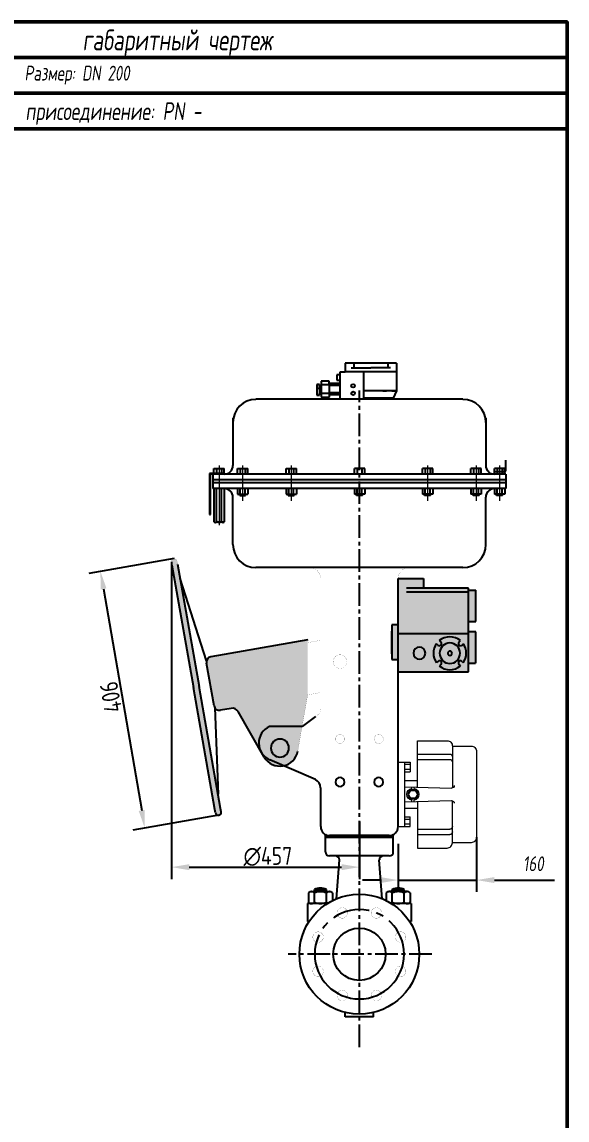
# Model space of a CAD drawing. Header units: millimetres. Extents: x 0 to 185, y 0 to 287.
# Drawn here: x 93.1 to 185, y 102.1 to 287 of the extents above; entities that cross this region are included whole.
import ezdxf
from ezdxf.enums import TextEntityAlignment as Align

# ---------------------------------------------------------------- set-up
doc = ezdxf.new("R2010")
doc.units = ezdxf.units.MM
for name, pattern in [('ACAD_ISO04W100', [30.5, 24, -3, 0.5, -3]), ('CENTER', [50.8, 31.75, -6.35, 6.35, -6.35]), ('CENTER2', [28.575, 19.05, -3.175, 3.175, -3.175])]:
    doc.linetypes.add(name, pattern=pattern)
doc.layers.add('Center', color=5, linetype='CENTER2')
doc.layers.add('РАЗМЕРЫ', color=7, linetype='Continuous')
doc.layers.add('LAYER2', color=250, linetype='ACAD_ISO04W100', lineweight=15)
doc.styles.add('ADRF1', font='romans.shx', dxfattribs={"width": 0.7, "oblique": 8})
doc.styles.add('GOST 2.304', font='CS_Gost2304.shx')
doc.dimstyles.new('GOSTT', dxfattribs={"dimtxt": 3, "dimasz": 3, "dimexe": 2, "dimexo": 0, "dimgap": 1.5, "dimtad": 1, "dimtxsty": 'ADRF1', "dimcen": 0, "dimclrd": 256, "dimclre": 256, "dimclrt": 256, "dimaunit": 1, "dimazin": 2, "dimtfac": 1, "dimtmove": 0, "dimatfit": 0, "dimldrblk": 'DOTSMALL', "dimfxl": 1, "dimtvp": 1.75, "dimtolj": 1, "dimlwd": 25, "dimlwe": 25, "dimarcsym": 0})

# ---------------------------------------------------------------- blocks, each defined once
blk = doc.blocks.new('Рамка')
at = {"lineweight": 50}
for p, q in [((0, 281), (185, 281)), ((0, 281), (185, 281)), ((0, 281), (185, 281)), ((0, 281), (185, 281)), ((0, 281), (185, 281)), ((0, 281), (185, 281)), ((0, 275), (185, 275)), ((0, 275), (185, 275)), ((0, 275), (185, 275)), ((0, 275), (185, 275)), ((0, 275), (185, 275)), ((0, 275), (185, 275)), ((0, 269), (185, 269)), ((0, 269), (185, 269)), ((0, 269), (185, 269)), ((0, 269), (185, 269)), ((0, 269), (185, 269)), ((0, 269), (185, 269))]:
    blk.add_line(p, q, dxfattribs=at)
blk.add_lwpolyline([(0, 0), (185, 0), (185, 287), (0, 287)], close=True, dxfattribs=at)
blk.add_lwpolyline([(0, 0), (185, 0), (185, 287), (0, 287)], close=True, dxfattribs=at)
blk.add_lwpolyline([(0, 0), (185, 0), (185, 287), (0, 287)], close=True, dxfattribs=at)
blk.add_lwpolyline([(0, 0), (185, 0), (185, 287), (0, 287)], close=True, dxfattribs=at)
blk.add_lwpolyline([(0, 0), (185, 0), (185, 287), (0, 287)], close=True, dxfattribs=at)
blk.add_lwpolyline([(0, 0), (185, 0), (185, 287), (0, 287)], close=True, dxfattribs=at)
at = {"lineweight": 50, "insert": (92.5, 283.5), "char_height": 3.5, "width": 181.3294, "attachment_point": 5, "style": 'ADRF1'}
blk.add_mtext('                                 габаритный чертеж', dxfattribs=at)
blk.add_mtext('                                 габаритный чертеж', dxfattribs=at)
blk.add_mtext('                                 габаритный чертеж', dxfattribs=at)
blk.add_mtext('                                 габаритный чертеж', dxfattribs=at)
blk.add_mtext('                                 габаритный чертеж', dxfattribs=at)
blk.add_mtext('                                 габаритный чертеж', dxfattribs=at)
at = {"style": 'ADRF1', "oblique": 8, "width": 0.7}
for tag, p, height in [('MOD_C', (1.07, 276.84), 2.5), ('SIZE', (93.57, 277.13), 2.5), ('MOD_P', (1.11, 270.97), 2.5), ('PN', (93.72, 270.48), 3), ('MAS', (1.55, 25.3), 2.5), ('CUS', (1.26, 19.17), 2.5), ('CON', (1.74, 13.43), 2.5), ('INS', (2.28, 8.21), 2.5), ('POS', (1.77, 2.16), 2.5)]:
    blk.add_attdef(tag, p, '', height=height, dxfattribs=at)
blk = doc.blocks.new('Привод_сбоку')
at = {"ltscale": 0.5}
h = blk.add_hatch(color=256, dxfattribs=at)
h.paths.add_polyline_path([(-25.26, 60.99), (-23.63, 60.99), (-23.63, 60.86), (-24.7, 60.86), (-25.11, 60.86), (-25.11, 54.08), (-25.26, 54.08)])
h.paths.add_polyline_path([(-23.63, 60.99), (-22.76, 60.99), (-22.76, 60.86), (-23.63, 60.86)])
for p, q in [((17.44, 73.46), (-17.44, 73.46)), ((-21.31, 70.3), (-21.31, 62.31)), ((21.31, 70.3), (21.31, 62.31)), ((24.7, 61.52), (24.7, 63.23)), ((-24.5, 60.99), (-24.5, 61.83)), ((-24.5, 61.83), (-22.76, 61.83)), ((-24.05, 61.83), (-24.05, 60.99)), ((-23.22, 61.83), (-23.22, 60.99)), ((-22.76, 60.86), (-22.76, 61.83)), ((-20.54, 61.83), (-18.8, 61.83)), ((-20.54, 60.86), (-20.54, 61.83)), ((-20.08, 61.83), (-20.08, 60.86)), ((-19.26, 61.83), (-19.26, 60.86)), ((-18.8, 60.86), (-18.8, 61.83)), ((-12.36, 60.86), (-12.36, 61.83)), ((-12.36, 61.83), (-10.62, 61.83)), ((-11.91, 61.83), (-11.91, 60.86)), ((-11.08, 61.83), (-11.08, 60.86)), ((-10.62, 60.86), (-10.62, 61.83)), ((0.9, 61.83), (-0.84, 61.83)), ((-0.84, 60.86), (-0.84, 61.83)), ((-0.38, 61.83), (-0.38, 60.86)), ((0.44, 61.83), (0.44, 60.86)), ((0.9, 60.86), (0.9, 61.83)), ((10.62, 60.86), (10.62, 61.83)), ((12.36, 61.83), (10.62, 61.83)), ((11.08, 61.83), (11.08, 60.86)), ((11.91, 61.83), (11.91, 60.86)), ((12.36, 60.86), (12.36, 61.83)), ((20.54, 61.83), (18.8, 61.83)), ((18.8, 60.86), (18.8, 61.83)), ((19.26, 61.83), (19.26, 60.86)), ((20.08, 61.83), (20.08, 60.86)), ((20.54, 60.86), (20.54, 61.83)), ((22.76, 60.86), (22.76, 61.83)), ((24.5, 61.83), (22.76, 61.83)), ((22.76, 61.32), (24.5, 61.32)), ((22.76, 60.86), (22.76, 61.32)), ((23.22, 61.83), (23.22, 60.86)), ((24.05, 61.83), (24.05, 60.86)), ((24.5, 60.86), (24.5, 61.83)), ((-22.78, 60.99), (-25.26, 60.99)), ((-25.26, 60.99), (-25.26, 54.08)), ((-24.7, 60.86), (-25.11, 60.86)), ((-25.11, 54.08), (-25.11, 60.86)), ((-24.7, 60.86), (-24.7, 58.44)), ((-24.7, 60.86), (-24.7, 58.44)), ((24.7, 60.86), (-24.7, 60.86)), ((24.7, 59.89), (-24.7, 59.89)), ((24.7, 59.41), (-24.7, 59.41)), ((24.7, 60.86), (24.7, 58.44)), ((24.7, 58.44), (-24.7, 58.44)), ((-24.5, 58.44), (-24.5, 52.86)), ((-24.05, 52.86), (-24.05, 58.44)), ((-23.22, 52.86), (-23.22, 58.44)), ((-22.76, 58.44), (-22.76, 52.86)), ((-20.54, 58.44), (-20.54, 57.47)), ((-20.54, 57.47), (-18.8, 57.47)), ((-20.17, 57.24), (-20.17, 57.47)), ((-20.08, 57.47), (-20.08, 58.44)), ((-19.26, 57.47), (-19.26, 58.44)), ((-19.17, 57.24), (-19.17, 57.47)), ((-18.8, 58.44), (-18.8, 57.47)), ((-12.36, 58.44), (-12.36, 57.47)), ((-12.36, 57.47), (-10.62, 57.47)), ((-11.99, 57.24), (-11.99, 57.47)), ((-11.91, 57.47), (-11.91, 58.44)), ((-11.08, 57.47), (-11.08, 58.44)), ((-11, 57.24), (-11, 57.47)), ((-10.62, 58.44), (-10.62, 57.47)), ((-0.84, 58.44), (-0.84, 57.47)), ((0.9, 57.47), (-0.84, 57.47)), ((-0.47, 57.24), (-0.47, 57.47)), ((-0.38, 57.47), (-0.38, 58.44)), ((0.44, 57.47), (0.44, 58.44)), ((0.53, 57.24), (0.53, 57.47)), ((0.9, 58.44), (0.9, 57.47)), ((10.62, 58.44), (10.62, 57.47)), ((12.36, 57.47), (10.62, 57.47)), ((11, 57.24), (11, 57.47)), ((11.08, 57.47), (11.08, 58.44)), ((11.91, 57.47), (11.91, 58.44)), ((11.99, 57.24), (11.99, 57.47)), ((12.36, 58.44), (12.36, 57.47)), ((18.8, 58.44), (18.8, 57.47)), ((20.54, 57.47), (18.8, 57.47)), ((19.17, 57.24), (19.17, 57.47)), ((19.26, 57.47), (19.26, 58.44)), ((20.08, 57.47), (20.08, 58.44)), ((20.17, 57.24), (20.17, 57.47)), ((20.54, 58.44), (20.54, 57.47)), ((22.76, 58.44), (22.76, 57.47)), ((24.5, 57.47), (22.76, 57.47)), ((23.13, 57.24), (23.13, 57.47)), ((23.22, 57.47), (23.22, 58.44)), ((24.05, 57.47), (24.05, 58.44)), ((24.13, 57.24), (24.13, 57.47)), ((24.5, 58.44), (24.5, 57.47)), ((-21.31, 48.99), (-21.31, 56.99)), ((-20.17, 57.24), (-19.17, 57.24)), ((-11.99, 57.24), (-11, 57.24)), ((0.53, 57.24), (-0.47, 57.24)), ((11.99, 57.24), (11, 57.24)), ((20.17, 57.24), (19.17, 57.24)), ((21.31, 48.99), (21.31, 56.99)), ((24.13, 57.24), (23.13, 57.24)), ((-25.26, 54.08), (-25.11, 54.08)), ((-22.99, 52.75), (-24.27, 52.75))]:
    blk.add_line(p, q, dxfattribs=at)
for p, q in [((17.44, 45.12), (-17.44, 45.12)), ((6.53, 1.52), (6.53, 43.29)), ((-7.41, 20.05), (-9.65, 18.38)), ((-9.65, 18.38), (-15.17, 18.38))]:
    blk.add_line(p, q)
at = {"linetype": 'Continuous'}
for p, q in [((-7.41, 9.43), (-15.07, 12.78)), ((-6.53, 8.05), (-6.53, 1.52)), ((5, 0), (-5, 0))]:
    blk.add_line(p, q, dxfattribs=at)
at = {"color": 7, "const_width": 0.0192}
blk.add_lwpolyline([(-8.36, 45.12, -0.414214), (-6.53, 43.29, -0.414214)], format="xyb", dxfattribs=at)
at = {"linetype": 'Continuous', "const_width": 0.0192, "flags": 128}
for points in [[(8.36, 45.12), (-8.36, 45.12)], [(-6.53, 21.43), (-6.53, 43.29)]]:
    blk.add_lwpolyline(points, dxfattribs=at)
at = {"const_width": 0.0192}
for points in [[(6.53, 43.29, -0.414214), (8.36, 45.12, -0.414214)], [(-6.53, 21.43, -0.291473), (-7.41, 20.05, -0.291473)]]:
    blk.add_lwpolyline(points, format="xyb", dxfattribs=at)
for points in [[(-4.41, 29.3, 1), (-2.12, 29.3, 1)], [(-4.03, 16.26, 1), (-2.5, 16.26, 1)], [(2.5, 16.26, 1), (4.03, 16.26, 1)]]:
    blk.add_lwpolyline(points, format="xyb", close=True, dxfattribs=at)
at = {"ltscale": 0.5}
for centre, radius, start, end in [((-17.44, 69.58), 3.87, 90, 180), ((17.44, 69.58), 3.87, 0, 90), ((-22.76, 62.31), 1.45, 270, 0), ((22.76, 62.31), 1.45, 180, 270), ((24.5, 61.52), 0.196, 270, 0), ((-22.76, 56.99), 1.45, 0, 90), ((22.76, 56.99), 1.45, 90, 180), ((-24.27, 53.03), 0.283, 216.2293, 323.7707), ((-23.63, 53.54), 0.793, 238.6353, 301.3647), ((-22.99, 53.03), 0.283, 216.2293, 323.7707), ((17.44, 48.99), 3.87, 270, 0)]:
    blk.add_arc(centre, radius, start, end, dxfattribs=at)
at = {"ltscale": 0.3}
blk.add_arc((-17.44, 48.99), 3.87, 180, 270, dxfattribs=at)
for centre, radius, start, end in [((-13.89, 15.6), 3.06, 114.6957, 247.342), ((-13.38, 14.74), 1.52, 0, 180), ((-13.38, 14.74), 1.52, 0, 180), ((-13.38, 14.74), 1.52, 180, 0), ((-13.38, 14.74), 1.52, 180, 0), ((-8.05, 8.05), 1.52, 0, 65), ((-3.26, 9.02), 0.762, 0, 180), ((3.26, 9.02), 0.762, 0, 180), ((-3.26, 9.02), 0.762, 180, 0), ((3.26, 9.02), 0.762, 180, 0), ((5, 1.52), 1.52, 270, 0)]:
    blk.add_arc(centre, radius, start, end)
at = {"color": 7}
blk.add_arc((-5, 1.52), 1.52, 180, 270, dxfattribs=at)
at = {"layer": 'LAYER2', "color": 5}
for p, q in [((-23.63, 62.31), (-23.63, 52.29)), ((-19.67, 62.31), (-19.67, 56.35)), ((-11.49, 62.31), (-11.49, 56.35)), ((11.49, 62.31), (11.49, 56.35)), ((19.67, 62.31), (19.67, 56.35)), ((23.63, 62.31), (23.63, 56.35))]:
    blk.add_line(p, q, dxfattribs=at)
blk = doc.blocks.new('*D21')
at = {"layer": 'Defpoints', "color": 0, "transparency": 16777216}
for p in [(68.32, 46.09), (100.01, 2.37), (100.01, -5.31)]:
    blk.add_point(p, dxfattribs=at)
at = {"layer": 'РАЗМЕРЫ', "lineweight": 25, "transparency": 16777216}
for p, q in [((68.32, 46.09), (68.32, -7.31)), ((100.01, 2.37), (100.01, -7.31)), ((71.32, -5.31), (97.01, -5.31))]:
    blk.add_line(p, q, dxfattribs=at)
at = {"layer": 'РАЗМЕРЫ', "transparency": 16777216}
for points in [[(71.32, -4.81), (71.32, -5.81), (68.32, -5.31)], [(97.01, -4.81), (97.01, -5.81), (100.01, -5.31)]]:
    blk.add_solid(points, dxfattribs=at)
blk = doc.blocks.new('_DOTSMALL')
at = {"color": 0, "linetype": 'ByBlock', "ltscale": 10, "const_width": 0.5}
blk.add_lwpolyline([(-0.0625, 0, 1), (0.0625, 0, 1)], format="xyb", close=True, dxfattribs=at)
blk = doc.blocks.new('*D20')
at = {"layer": 'Defpoints', "color": 0, "transparency": 16777216}
for p in [(68.79, 46.64), (76.24, 3.42), (63.83, 1.28)]:
    blk.add_point(p, dxfattribs=at)
at = {"layer": 'РАЗМЕРЫ', "lineweight": 25, "transparency": 16777216}
for p, q in [((68.79, 46.64), (54.4, 44.16)), ((56.88, 41.55), (63.32, 4.24)), ((76.24, 3.42), (61.85, 0.94))]:
    blk.add_line(p, q, dxfattribs=at)
at = {"layer": 'РАЗМЕРЫ', "transparency": 16777216}
for points in [[(57.38, 41.63), (56.39, 41.46), (56.37, 44.5)], [(63.81, 4.32), (62.82, 4.15), (63.83, 1.28)]]:
    blk.add_solid(points, dxfattribs=at)
blk = doc.blocks.new('Клапан_слева')
at = {"ltscale": 0.5}
for p, q in [((-5.73, -2.74), (-5.73, 0.18)), ((-5.73, -2.74), (-5.73, 0.18)), ((5.72, -0.34), (5.72, 0.18)), ((5.72, -0.34), (5.72, 0.18)), ((5.72, -0.34), (-5.73, -0.34)), ((5.72, -0.34), (-5.73, -0.34)), ((5.72, -2.74), (5.72, -0.34)), ((5.72, -2.74), (5.72, -0.34)), ((5.05, -3.42), (-5.05, -3.42)), ((5.05, -3.42), (-5.05, -3.42)), ((-3.85, -10.63), (-3.37, -4.09)), ((-3.85, -10.63), (-3.37, -4.09)), ((3.84, -10.63), (3.36, -4.09)), ((3.84, -10.63), (3.36, -4.09)), ((-7.58, -9.09), (-5.56, -9.09)), ((-7.58, -9.42), (-7.58, -9.09)), ((-7.58, -9.09), (-5.56, -9.09)), ((-7.58, -9.42), (-7.58, -9.09)), ((-5.56, -9.42), (-5.56, -9.09)), ((-5.56, -9.42), (-5.56, -9.09)), ((7.57, -9.09), (5.55, -9.09)), ((5.55, -9.42), (5.55, -9.09)), ((7.57, -9.09), (5.55, -9.09)), ((5.55, -9.42), (5.55, -9.09)), ((7.57, -9.42), (7.57, -9.09)), ((7.57, -9.42), (7.57, -9.09)), ((-8.59, -9.65), (-8.59, -11.21)), ((-8.59, -9.65), (-8.59, -11.21)), ((-8.11, -9.42), (-5.03, -9.42)), ((-8.11, -9.42), (-5.03, -9.42)), ((-7.58, -11.21), (-7.58, -9.65)), ((-7.58, -11.21), (-7.58, -9.65)), ((-5.56, -11.21), (-5.56, -9.65)), ((-5.56, -11.21), (-5.56, -9.65)), ((-4.54, -9.65), (-4.54, -10.95)), ((-4.54, -9.65), (-4.54, -10.95)), ((4.54, -9.65), (4.54, -10.95)), ((4.54, -9.65), (4.54, -10.95)), ((8.1, -9.42), (5.02, -9.42)), ((8.1, -9.42), (5.02, -9.42)), ((5.55, -11.21), (5.55, -9.65)), ((5.55, -11.21), (5.55, -9.65)), ((7.57, -11.21), (7.57, -9.65)), ((7.57, -11.21), (7.57, -9.65)), ((8.58, -9.65), (8.58, -11.21)), ((8.58, -9.65), (8.58, -11.21)), ((-8.75, -11.44), (-8.75, -14.47)), ((-5.42, -11.44), (-8.75, -11.44)), ((-8.75, -11.44), (-8.75, -14.47)), ((-5.42, -11.44), (-8.75, -11.44)), ((8.75, -11.44), (5.41, -11.44)), ((8.75, -11.44), (5.41, -11.44)), ((8.75, -11.44), (8.75, -14.47)), ((8.75, -11.44), (8.75, -14.47)), ((-8.75, -14.47), (-8.47, -14.47)), ((-8.75, -14.47), (-8.47, -14.47)), ((8.47, -14.47), (8.75, -14.47)), ((8.47, -14.47), (8.75, -14.47))]:
    blk.add_line(p, q, dxfattribs=at)
at = {"linetype": 'Continuous'}
for p, q in [((5, 0), (-5.01, 0)), ((5, 0), (-5.01, 0)), ((2.4, -30.54), (-2.4, -30.54)), ((2.4, -30.54), (-2.4, -30.54))]:
    blk.add_line(p, q, dxfattribs=at)
for p, q in [((-2.4, -30.54), (-2.4, -29.78)), ((-2.4, -30.54), (-2.4, -29.78)), ((2.4, -30.54), (2.4, -29.78)), ((2.4, -30.54), (2.4, -29.78))]:
    blk.add_line(p, q)
at = {"const_width": 0.0269}
for points in [[(-3.77, -13.02, 1), (-2, -13.02, 1)], [(-3.77, -13.02, 1), (-2, -13.02, 1)], [(1.99, -13.02, 1), (3.76, -13.02, 1)], [(1.99, -13.02, 1), (3.76, -13.02, 1)], [(-7.84, -17.09, 1), (-6.07, -17.09, 1)], [(-7.84, -17.09, 1), (-6.07, -17.09, 1)], [(6.06, -17.09, 1), (7.84, -17.09, 1)], [(6.06, -17.09, 1), (7.84, -17.09, 1)], [(-7.84, -22.85, 1), (-6.07, -22.85, 1)], [(-7.84, -22.85, 1), (-6.07, -22.85, 1)], [(6.06, -22.85, 1), (7.84, -22.85, 1)], [(6.06, -22.85, 1), (7.84, -22.85, 1)], [(-3.77, -26.92, 1), (-2, -26.92, 1)], [(-3.77, -26.92, 1), (-2, -26.92, 1)], [(1.99, -26.92, 1), (3.76, -26.92, 1)], [(1.99, -26.92, 1), (3.76, -26.92, 1)]]:
    blk.add_lwpolyline(points, format="xyb", close=True, dxfattribs=at)
for radius in [10.1, 10.1, 4.41, 4.41]:
    blk.add_circle((0, -19.97), radius)
for centre, start, end in [((-5.01, 1.5), 241.6719, 270.2219), ((-5.01, 1.5), 241.6719, 270.2219), ((5.01, 1.5), 269.7781, 298.3281), ((5.01, 1.5), 269.7781, 298.3281)]:
    blk.add_arc(centre, 1.5, start, end)
at = {"ltscale": 0.5}
for centre, radius, start, end in [((-5.05, -2.74), 0.673, 180, 270), ((-5.05, -2.74), 0.673, 180, 270), ((-4.04, -4.09), 0.673, 0, 90), ((-4.04, -4.09), 0.673, 0, 90), ((4.04, -4.09), 0.673, 90, 180), ((4.04, -4.09), 0.673, 90, 180), ((5.05, -2.74), 0.673, 270, 0), ((5.05, -2.74), 0.673, 270, 0), ((-6.57, -10.92), 2.09, 61.1411, 118.8589), ((-6.57, -10.92), 2.09, 61.1411, 118.8589), ((6.56, -10.92), 2.09, 61.1411, 118.8589), ((6.56, -10.92), 2.09, 61.1411, 118.8589), ((-8.08, -10.1), 0.672, 41.0949, 138.9051), ((-8.08, -10.1), 0.672, 41.0949, 138.9051), ((-6.57, -11.76), 2.33, 64.3525, 115.6475), ((-6.57, -11.76), 2.33, 64.3525, 115.6475), ((-5.05, -10.1), 0.672, 41.0949, 138.9051), ((-5.05, -10.1), 0.672, 41.0949, 138.9051), ((5.04, -10.1), 0.672, 41.0949, 138.9051), ((5.04, -10.1), 0.672, 41.0949, 138.9051), ((6.56, -11.76), 2.33, 64.3525, 115.6475), ((6.56, -11.76), 2.33, 64.3525, 115.6475), ((8.08, -10.1), 0.672, 41.0949, 138.9051), ((8.08, -10.1), 0.672, 41.0949, 138.9051), ((-8.08, -10.77), 0.672, 221.0949, 318.9051), ((-8.08, -10.77), 0.672, 221.0949, 318.9051), ((-6.57, -9.11), 2.33, 244.3525, 295.6475), ((-6.57, -9.11), 2.33, 244.3525, 295.6475), ((-5.05, -10.77), 0.672, 221.0949, 246.0159), ((-5.05, -10.77), 0.672, 221.0949, 246.0159), ((5.04, -10.77), 0.672, 293.9841, 318.9051), ((5.04, -10.77), 0.672, 293.9841, 318.9051), ((6.56, -9.11), 2.33, 244.3525, 295.6475), ((6.56, -9.11), 2.33, 244.3525, 295.6475), ((8.08, -10.77), 0.672, 221.0949, 318.9051), ((8.08, -10.77), 0.672, 221.0949, 318.9051)]:
    blk.add_arc(centre, radius, start, end, dxfattribs=at)
at = {"linetype": 'CENTER'}
blk.add_arc((0, -19.97), 7.53, 180, 0, dxfattribs=at)
blk.add_arc((0, -19.97), 7.53, 180, 0, dxfattribs=at)
at = {"layer": 'Center', "ltscale": 0.2}
for p, q in [((0, -35.6), (0, 74.94)), ((12.2, -19.97), (-12, -19.97)), ((12.2, -19.97), (-12, -19.97))]:
    blk.add_line(p, q, dxfattribs=at)
at = {"layer": 'Center', "linetype": 'CENTER', "ltscale": 0.2}
blk.add_arc((0, -19.97), 7.53, 0, 180, dxfattribs=at)
blk.add_arc((0, -19.97), 7.53, 0, 180, dxfattribs=at)
blk = doc.blocks.new('part1')
h = blk.add_hatch(color=256)
h.set_gradient(color1=(255, 255, 255), tint=1)
h.paths.add_polyline_path([(118.38, 41.69), (110.8, 41.69), (110.8, 43.29), (106.53, 43.29), (106.53, 35.48), (106.53, 33.96), (118.38, 33.96)])
h.paths.add_polyline_path([(118.38, 33.96), (106.53, 33.96), (106.53, 27.6), (118.38, 27.6)])
h.paths.add_polyline_path([(111.13, 30.72, -1), (109.12, 30.72, -1)], flags=0)
h.paths.add_polyline_path([(112.99, 32.3), (113.23, 32.06, 1.0008), (113.72, 32.59), (113.48, 32.83, -0.363181), (117.03, 32.83), (116.77, 32.58, 1.0008), (117.3, 32.08), (117.52, 32.3, -0.316051), (117.52, 29.12), (117.28, 29.35, 1.0008), (116.79, 28.83), (117.03, 28.59, -0.363181), (113.48, 28.59), (113.74, 28.84, 1.0008), (113.21, 29.34), (112.99, 29.12, -0.316051)], flags=16)
h.paths.add_polyline_path([(116.99, 30.71, -1), (113.52, 30.71, -1)], flags=0)
h.paths.add_polyline_path([(115.62, 30.71, -1), (114.89, 30.71, -1)], flags=0)
h.paths.add_polyline_path([(113.48, 32.83), (113.72, 32.59, -1.0008), (113.23, 32.06), (112.99, 32.3, 0.316051), (112.99, 29.12), (113.21, 29.34, -1.0008), (113.74, 28.84), (113.48, 28.59, 0.363181), (117.03, 28.59), (116.79, 28.83, -1.0008), (117.28, 29.35), (117.52, 29.12, 0.316051), (117.52, 32.3), (117.3, 32.08, -1.0008), (116.77, 32.58), (117.03, 32.83, 0.363181)], flags=16)
h.paths.add_polyline_path([(113.52, 30.71, 1), (116.99, 30.71, 1)], flags=0)
h.paths.add_polyline_path([(114.89, 30.71, 1), (115.62, 30.71, 1)], flags=0)
h.paths.add_polyline_path([(109.12, 30.72, 1), (111.13, 30.72, 1)], flags=16)
h.paths.add_polyline_path([(106.53, 33.96), (106.53, 35.48), (105.46, 35.48), (105.46, 29.67), (106.53, 29.67)])
h.paths.add_polyline_path([(119.6, 41.31), (118.38, 41.31), (118.38, 36.07), (119.6, 36.07)])
h.paths.add_polyline_path([(119.6, 34.32), (118.38, 34.33), (118.38, 33.96), (118.38, 29.06), (119.6, 29.06)])
at = {"linetype": 'Continuous', "lineweight": -3}
for p, q in [((106.53, 35.48), (106.53, 43.29)), ((106.53, 43.29), (110.8, 43.29)), ((110.8, 43.29), (110.8, 41.69)), ((118.38, 41.69), (107.92, 41.69)), ((118.38, 40.97), (107.92, 40.97)), ((118.38, 27.6), (118.38, 41.69)), ((118.38, 41.31), (119.6, 41.31)), ((119.6, 36.07), (119.6, 41.31)), ((105.46, 35.48), (105.46, 29.67)), ((106.53, 35.48), (105.46, 35.48)), ((106.53, 27.6), (106.53, 35.48)), ((105.46, 30.58), (105.46, 34.45)), ((105.46, 34.45), (105.46, 30.58)), ((118.38, 33.96), (106.5, 33.96)), ((119.6, 34.32), (118.38, 34.33)), ((119.6, 29.06), (119.6, 34.32)), ((113.21, 32.08), (112.99, 32.3)), ((113.72, 32.59), (113.48, 32.83)), ((116.79, 32.59), (117.03, 32.83)), ((117.3, 32.08), (117.52, 32.3)), ((105.46, 29.67), (106.53, 29.67)), ((113.21, 29.34), (112.99, 29.12)), ((113.72, 28.83), (113.48, 28.59)), ((116.79, 28.83), (117.03, 28.59)), ((117.3, 29.34), (117.52, 29.12)), ((118.38, 29.06), (119.58, 29.06)), ((106.53, 27.6), (118.38, 27.6))]:
    blk.add_line(p, q, dxfattribs=at)
at = {"linetype": 'Continuous'}
blk.add_line((118.38, 36.07), (119.6, 36.07), dxfattribs=at)
at = {"linetype": 'Continuous', "lineweight": -3}
for centre, radius, start, end in [((115.25, 30.71), 2.77, 50.0799, 129.9201), ((110.13, 30.72), 1.01, 0, 180), ((115.25, 30.71), 2.77, 144.9217, 215.0783), ((113.47, 32.33), 0.361, 223.4349, 46.669), ((115.25, 30.71), 1.73, 0, 180), ((117.04, 32.33), 0.361, 133.331, 316.5651), ((115.25, 30.71), 2.77, 324.9217, 35.0783), ((110.13, 30.72), 1.01, 180, 0), ((115.25, 30.71), 1.73, 180, 0), ((115.25, 30.71), 0.361, 0, 180), ((115.25, 30.71), 0.361, 180, 0), ((113.47, 29.09), 0.361, 313.331, 136.5651), ((115.25, 30.71), 2.77, 230.0799, 309.9201), ((117.04, 29.09), 0.361, 43.4349, 226.669)]:
    blk.add_arc(centre, radius, start, end, dxfattribs=at)
blk = doc.blocks.new('part3')
at = {"ltscale": 0.5}
for p, q in [((106.24, 79.54), (97.63, 79.54)), ((97.63, 79.54), (97.63, 78.09)), ((106.24, 79.54), (97.63, 79.54)), ((97.63, 79.54), (97.63, 78.09)), ((106.24, 79.54), (97.63, 79.54)), ((97.63, 79.54), (97.63, 78.09)), ((99.05, 79.54), (99.05, 78.79)), ((99.05, 79.54), (99.05, 78.79)), ((99.05, 79.54), (99.05, 78.79)), ((104.82, 79.54), (104.82, 78.79)), ((104.82, 79.54), (104.82, 78.79)), ((104.82, 79.54), (104.82, 78.79)), ((106.24, 79.54), (106.24, 74.91)), ((106.24, 79.54), (106.24, 74.91)), ((106.24, 79.54), (106.24, 74.91)), ((106.24, 78.09), (97.63, 78.09)), ((106.24, 78.09), (97.63, 78.09)), ((106.24, 78.09), (97.63, 78.09)), ((98.64, 78.79), (101.93, 78.79)), ((98.64, 78.79), (101.93, 78.79)), ((98.64, 78.79), (101.93, 78.79)), ((100.74, 73.46), (100.74, 78.09)), ((100.74, 73.46), (100.74, 78.09)), ((100.74, 73.46), (100.74, 78.09)), ((105.23, 78.79), (101.93, 78.79)), ((105.23, 78.79), (101.93, 78.79)), ((105.23, 78.79), (101.93, 78.79)), ((106.24, 74.91), (100.74, 74.91)), ((106.24, 74.91), (100.74, 74.91)), ((106.24, 74.91), (100.74, 74.91)), ((105.7, 73.66), (100.74, 73.66)), ((105.7, 73.66), (100.74, 73.66)), ((105.7, 73.66), (100.74, 73.66))]:
    blk.add_line(p, q, dxfattribs=at)
at = {"ltscale": 0.3}
for p, q in [((96.75, 73.46), (96.75, 78.1)), ((96.75, 78.1), (97.63, 78.1)), ((96.75, 73.46), (96.75, 78.1)), ((96.75, 78.1), (97.63, 78.1)), ((96.75, 73.46), (96.75, 78.1)), ((96.75, 78.1), (97.63, 78.1)), ((92.84, 75.94), (92.84, 74.14)), ((93.31, 75.94), (92.84, 75.94)), ((92.84, 75.94), (92.84, 74.14)), ((93.31, 75.94), (92.84, 75.94)), ((92.84, 75.94), (92.84, 74.14)), ((93.31, 75.94), (92.84, 75.94)), ((93.31, 75.6), (93.31, 75.94)), ((93.31, 75.6), (93.31, 75.94)), ((93.31, 75.6), (93.31, 75.94)), ((94.91, 76.53), (93.59, 76.53)), ((93.59, 76.53), (93.59, 73.83)), ((94.91, 76.53), (93.59, 76.53)), ((93.59, 76.53), (93.59, 73.83)), ((94.91, 76.53), (93.59, 76.53)), ((93.59, 76.53), (93.59, 73.83)), ((93.59, 75.94), (94.91, 75.94)), ((93.59, 75.94), (94.91, 75.94)), ((93.59, 75.94), (94.91, 75.94)), ((94.91, 75.78), (94.91, 76.53)), ((94.91, 75.78), (94.91, 76.53)), ((94.91, 75.78), (94.91, 76.53)), ((96.75, 76.12), (94.91, 76.12)), ((96.75, 76.12), (94.91, 76.12)), ((96.75, 76.12), (94.91, 76.12)), ((96.22, 77.61), (96.22, 76.71)), ((96.75, 77.61), (96.22, 77.61)), ((96.22, 77.61), (96.22, 76.71)), ((96.75, 77.61), (96.22, 77.61)), ((96.22, 77.61), (96.22, 76.71)), ((96.75, 77.61), (96.22, 77.61)), ((96.22, 76.71), (96.75, 76.71)), ((96.22, 76.71), (96.75, 76.71)), ((96.22, 76.71), (96.75, 76.71)), ((93.31, 75.27), (92.84, 75.27)), ((93.31, 75.27), (92.84, 75.27)), ((93.31, 75.27), (92.84, 75.27)), ((92.84, 74.14), (93.31, 74.14)), ((92.84, 74.14), (93.31, 74.14)), ((92.84, 74.14), (93.31, 74.14)), ((93.59, 75.6), (93.31, 75.6)), ((93.31, 75.6), (93.31, 74.42)), ((93.59, 75.6), (93.31, 75.6)), ((93.31, 75.6), (93.31, 74.42)), ((93.59, 75.6), (93.31, 75.6)), ((93.31, 75.6), (93.31, 74.42)), ((93.31, 74.42), (93.59, 74.42)), ((93.31, 74.14), (93.31, 74.42)), ((93.31, 74.42), (93.59, 74.42)), ((93.31, 74.14), (93.31, 74.42)), ((93.31, 74.42), (93.59, 74.42)), ((93.31, 74.14), (93.31, 74.42)), ((93.31, 74.14), (93.31, 74.14)), ((93.31, 74.14), (93.31, 74.14)), ((93.31, 74.14), (93.31, 74.14)), ((93.59, 74.48), (94.91, 74.48)), ((93.59, 74.48), (94.91, 74.48)), ((93.59, 74.48), (94.91, 74.48)), ((94.91, 75.78), (94.91, 74.6)), ((96.75, 75.78), (94.91, 75.78)), ((94.91, 75.78), (94.91, 74.6)), ((96.75, 75.78), (94.91, 75.78)), ((94.91, 75.78), (94.91, 74.6)), ((96.75, 75.78), (94.91, 75.78)), ((94.91, 74.6), (96.75, 74.6)), ((94.91, 74.6), (96.75, 74.6)), ((94.91, 74.6), (96.75, 74.6)), ((94.95, 73.83), (94.95, 74.6)), ((94.95, 73.83), (94.95, 74.6)), ((94.95, 73.83), (94.95, 74.6)), ((96.75, 74.2), (94.95, 74.21)), ((96.75, 74.2), (94.95, 74.21)), ((96.75, 74.2), (94.95, 74.21)), ((93.59, 73.83), (94.95, 73.83)), ((93.59, 73.83), (94.95, 73.83)), ((93.59, 73.83), (94.95, 73.83)), ((100.74, 73.46), (96.75, 73.46)), ((100.74, 73.46), (96.75, 73.46)), ((100.74, 73.46), (96.75, 73.46))]:
    blk.add_line(p, q, dxfattribs=at)
for p, q in [((106.24, 74.91), (105.7, 73.66)), ((106.24, 74.91), (105.7, 73.66)), ((106.24, 74.91), (105.7, 73.66)), ((104.46, 73.66), (104.46, 73.46)), ((104.46, 73.66), (104.46, 73.46)), ((104.46, 73.66), (104.46, 73.46))]:
    blk.add_line(p, q)
for points in [[(103.96, 74.91), (104.57, 74.91)], [(103.96, 74.91), (104.57, 74.91)], [(103.96, 74.91), (104.57, 74.91)], [(105.46, 74.91), (106.07, 74.91)], [(105.46, 74.91), (106.07, 74.91)], [(105.46, 74.91), (106.07, 74.91)]]:
    blk.add_lwpolyline(points, dxfattribs=at)
for centre in [(98.94, 75.73), (98.94, 75.73), (98.94, 75.73), (98.94, 74.47), (98.94, 74.47), (98.94, 74.47)]:
    blk.add_circle(centre, 0.303, dxfattribs=at)
blk = doc.blocks.new('496_Сбоку')
at = {"lineweight": 0, "ltscale": 0.5}
for p, q in [((1249.7, 2072.7), (1249.7, 2113.2)), ((1256.5, 2072.7), (1256.5, 2113.2)), ((1291.1, 2056.6), (1292.5, 2115.5)), ((1309.7, 2056.6), (1308.3, 2115.5)), ((1344.2, 2072.7), (1344.2, 2113.2)), ((1351, 2072.7), (1351, 2113.2)), ((1283.1, 2056.6), (1283.1, 2072.7)), ((1317.7, 2056.6), (1317.7, 2072.7)), ((1259.9, 2063.4), (1272, 2063.4)), ((1259.9, 2048.2), (1259.9, 2063.4)), ((1263, 2063.4), (1263, 2056.6)), ((1268.9, 2063.4), (1268.9, 2056.6)), ((1272, 2056.6), (1272, 2063.4)), ((1291.3, 2068.3), (1292.9, 2068.3)), ((1291.3, 2065.5), (1292.9, 2065.5)), ((1307.8, 2068.3), (1309.4, 2068.3)), ((1307.8, 2065.5), (1309.5, 2065.5)), ((1340.9, 2063.4), (1328.7, 2063.4)), ((1328.7, 2056.6), (1328.7, 2063.4)), ((1331.8, 2063.4), (1331.8, 2056.6)), ((1337.8, 2063.4), (1337.8, 2056.6)), ((1340.9, 2048.2), (1340.9, 2063.4)), ((1259.9, 2056.6), (1340.9, 2056.6))]:
    blk.add_line(p, q, dxfattribs=at)
at = {"lineweight": 0}
blk.add_line((1340.9, 2048.2), (1259.9, 2048.2), dxfattribs=at)
at = {"lineweight": 0, "ltscale": 0.5}
for points in [[(1361.1, 2116.6), (1361.1, 2140.2, 0.414214), (1354.4, 2147), (1246.4, 2147, 0.414214), (1239.6, 2140.2), (1239.6, 2116.6)], [(1291.4, 2072.7), (1232.9, 2072.7), (1232.9, 2109.9), (1232.9, 2109.9, -0.414214), (1239.6, 2116.6), (1239.6, 2116.6), (1292.3, 2116.6)], [(1309.3, 2072.7), (1367.9, 2072.7), (1367.9, 2109.9, 0.414214), (1361.1, 2116.6), (1308.4, 2116.6)]]:
    blk.add_lwpolyline(points, format="xyb", dxfattribs=at)
blk.add_lwpolyline([(1300.4, 2072.6), (1295.4, 2069.8), (1295.4, 2064.1), (1300.4, 2061.2), (1305.3, 2064.1), (1305.3, 2069.8)], close=True, dxfattribs=at)
blk.add_circle((1300.4, 2066.9), 6.25, dxfattribs=at)
for centre, radius, start, end in [((1253.1, 2113.2), 3.38, 90, 180), ((1259.9, 2113.2), 3.38, 90, 180), ((1289.1, 2115.6), 3.38, 358.6557, 90), ((1311.6, 2115.6), 3.38, 90, 181.3443), ((1340.9, 2113.2), 3.38, 0, 90), ((1347.6, 2113.2), 3.38, 0, 90), ((1300.4, 2066.9), 7.57, 10.8072, 169.1928), ((1300.4, 2066.9), 7.57, 190.8067, 349.1933)]:
    blk.add_arc(centre, radius, start, end, dxfattribs=at)
blk = doc.blocks.new('*D23')
at = {"lineweight": 25, "transparency": 16777216}
for p, q in [((106.53, -1.4), (106.53, -9.49)), ((119.75, -0.28), (119.75, -9.49)), ((103.53, -7.49), (100.53, -7.49)), ((106.53, -7.49), (119.75, -7.49)), ((122.75, -7.49), (132.91, -7.49))]:
    blk.add_line(p, q, dxfattribs=at)
at = {"transparency": 16777216}
for points in [[(103.53, -6.99), (103.53, -7.99), (106.53, -7.49)], [(122.75, -6.99), (122.75, -7.99), (119.75, -7.49)]]:
    blk.add_solid(points, dxfattribs=at)
at = {"layer": 'Defpoints', "color": 0, "transparency": 16777216}
for p in [(106.53, -1.4), (119.75, -0.28), (106.53, -7.49)]:
    blk.add_point(p, dxfattribs=at)
at = {"transparency": 16777216, "insert": (129.33, -4.74), "char_height": 2.5, "attachment_point": 5, "style": 'ADRF1'}
blk.add_mtext('\\A1;160', dxfattribs=at)
blk = doc.blocks.new('part5')
h = blk.add_hatch(color=256)
h.set_gradient(color1=(255, 255, 255), tint=1)
h.paths.add_polyline_path([(88.141, 14.741, 1), (85.094, 14.741, 1)])
h.paths.add_polyline_path([(72.046, 24.95), (75.672, 4.383), (75.772, 3.82, 1), (76.717, 3.987), (76.618, 4.55), (72.991, 25.117), (69.365, 45.683), (69.268, 46.248, 1), (68.322, 46.082), (68.421, 45.518)])
h = blk.add_hatch(color=256)
h.set_gradient(color1=(255, 255, 255), tint=1)
h.paths.add_polyline_path([(85.094, 14.741, 1), (88.141, 14.741, 1)])
h.paths.add_polyline_path([(72.046, 24.95), (75.672, 4.383), (75.772, 3.82, 1), (76.717, 3.987), (76.618, 4.55), (72.991, 25.117), (69.365, 45.683), (69.268, 46.248, 1), (68.322, 46.082), (68.421, 45.518)])
h = blk.add_hatch(color=256)
h.set_gradient(color1=(255, 255, 255), tint=1)
h.paths.add_polyline_path([(88.141, 14.741, 1), (85.094, 14.741, 1)])
h.paths.add_polyline_path([(72.046, 24.95), (75.672, 4.383), (75.772, 3.82, 1), (76.717, 3.987), (76.618, 4.55), (72.991, 25.117), (69.365, 45.683), (69.268, 46.248, 1), (68.322, 46.082), (68.421, 45.518)])
h = blk.add_hatch(color=256)
h.set_gradient(color1=(255, 255, 255), tint=1)
h.paths.add_polyline_path([(74.989, 30.109, 0.4142136), (74.247, 29.05), (75.517, 21.85, 0.4142136), (76.576, 21.109), (78.373, 21.425, -0.3152988), (79.561, 20.872), (83.979, 13.218, 0.7002075), (89.618, 14.212), (91.291, 23.703), (91.291, 32.984)])
h.paths.add_polyline_path([(88.141, 14.741, -1), (85.094, 14.741, -1)], flags=16)
h = blk.add_hatch(color=256)
h.set_gradient(color1=(255, 255, 255), tint=1)
h.paths.add_polyline_path([(74.989, 30.109, 0.4142136), (74.247, 29.05), (75.517, 21.85, 0.4142136), (76.576, 21.109), (78.373, 21.425, -0.3152988), (79.561, 20.872), (83.979, 13.218, 0.7002075), (89.618, 14.212), (91.291, 23.703), (91.291, 32.984)])
h.paths.add_polyline_path([(88.141, 14.741, -1), (85.094, 14.741, -1)], flags=16)
at = {"linetype": 'Continuous'}
for p, q in [((68.419, 45.517), (72.046, 24.95)), ((68.419, 45.517), (72.046, 24.95)), ((69.365, 45.683), (72.991, 25.117)), ((69.365, 45.683), (72.991, 25.117)), ((74.259, 29.423), (69.791, 43.269)), ((91.291, 32.984), (74.989, 30.109)), ((91.291, 32.984), (74.989, 30.109)), ((75.517, 21.85), (74.247, 29.05)), ((75.517, 21.85), (74.247, 29.05)), ((75.672, 4.383), (72.046, 24.95)), ((75.672, 4.383), (72.046, 24.95)), ((76.618, 4.55), (72.991, 25.117)), ((76.618, 4.55), (72.991, 25.117)), ((75.655, 21.504), (76.192, 6.965)), ((78.373, 21.425), (76.576, 21.109)), ((78.373, 21.425), (76.576, 21.109)), ((83.979, 13.218), (79.561, 20.872)), ((83.979, 13.218), (79.561, 20.872)), ((75.772, 3.82), (75.672, 4.383)), ((75.772, 3.82), (75.672, 4.383)), ((76.717, 3.987), (76.618, 4.55)), ((76.717, 3.987), (76.618, 4.55))]:
    blk.add_line(p, q, dxfattribs=at)
at = {"color": 0, "const_width": 0.0192}
blk.add_lwpolyline([(68.322, 46.082, -1), (69.268, 46.248, -1)], format="xyb", dxfattribs=at)
blk.add_lwpolyline([(68.322, 46.082, -1), (69.268, 46.248, -1)], format="xyb", dxfattribs=at)
at = {"color": 0, "linetype": 'Continuous', "const_width": 0.0192, "flags": 128}
for points in [[(69.268, 46.248), (69.367, 45.685)], [(69.268, 46.248), (69.367, 45.685)], [(68.322, 46.082), (68.421, 45.518)], [(68.322, 46.082), (68.421, 45.518)]]:
    blk.add_lwpolyline(points, dxfattribs=at)
at = {"linetype": 'Continuous', "const_width": 0.0192, "flags": 128}
for points in [[(91.291, 32.984), (91.291, 23.703)], [(91.291, 32.984), (91.291, 23.703)], [(93.472, 32.881), (91.291, 32.496)], [(91.291, 23.703), (93.472, 24.088)], [(91.291, 23.703), (89.618, 14.212)], [(91.291, 23.703), (89.618, 14.212)]]:
    blk.add_lwpolyline(points, dxfattribs=at)
for centre, radius, start, end in [((75.147, 29.209), 0.914, 100, 190), ((75.147, 29.209), 0.914, 100, 190), ((76.417, 22.009), 0.914, 190, 280), ((76.417, 22.009), 0.914, 190, 280), ((78.571, 20.3), 1.142, 30, 100), ((78.571, 20.3), 1.142, 30, 100), ((86.618, 14.741), 1.523, 0, 180), ((86.618, 14.741), 1.523, 0, 180), ((86.618, 14.741), 3.046, 210, 350), ((86.618, 14.741), 3.046, 210, 350), ((86.618, 14.741), 1.523, 180, 0), ((86.618, 14.741), 1.523, 180, 0), ((76.244, 3.903), 0.48, 190, 10), ((76.244, 3.903), 0.48, 190, 10)]:
    blk.add_arc(centre, radius, start, end)
at = {"style": 'GOST 2.304'}
blk.add_attdef('D', text='', height=3, rotation=100, dxfattribs=at).set_placement((59.593, 23.595), align=Align.CENTER)
blk.add_attdef('F', text='', height=3, dxfattribs=at).set_placement((84.58, -4.926), align=Align.CENTER)
at = {"layer": 'РАЗМЕРЫ'}
dim = blk.add_linear_dim(base=(63.825, 1.282), p1=(68.793, 46.643), p2=(76.244, 3.423), angle=279.78222, text=' ', dimstyle='GOSTT', override={"dimscale": 1, "dimtxt": 2.5, "dimasz": 3, "dimtad": 2, "dimsah": 1}, dxfattribs=at)
dim.commit()
dim.dimension.update_dxf_attribs({"geometry": '*D20', "text_midpoint": (60.03, 23.291), "dimtype": 128})
dim = blk.add_linear_dim(base=(100.012, -5.306), p1=(68.324, 46.094), p2=(100.012, 2.374), angle=180, text=' ', dimstyle='GOSTT', override={"dimscale": 1, "dimtxt": 2.5, "dimasz": 3, "dimlfac": 1, "dimtxsty": 'ADRF1', "dimsah": 1, "dimtmove": 0, "dimtolj": 1}, dxfattribs=at)
dim.commit()
dim.dimension.update_dxf_attribs({"geometry": '*D21', "text_midpoint": (84.168, -5.306)})
blk = doc.blocks.new('part4')
at = {"xscale": -0.1338749999999997, "yscale": 0.1338749999999997, "zscale": 0.1338749999999997, "rotation": 270.0000000000017}
blk.add_blockref('496_Сбоку', (-167.681, -167.142), dxfattribs=at)
at = {"color": 0}
dim = blk.add_linear_dim(base=(106.528, -7.488), p1=(119.748, -0.284), p2=(106.528, -1.4), angle=180, text='160', dimstyle='GOSTT', override={"dimscale": 1, "dimtxt": 2.5, "dimasz": 3}, dxfattribs=at)
dim.commit()
dim.dimension.update_dxf_attribs({"geometry": '*D23', "text_midpoint": (129.331, -7.488), "dimtype": 160})

msp = doc.modelspace()

# ---------------------------------------------------------------- block references
ref = msp.add_blockref('Рамка', (0, 0))
ref.add_attrib('SIZE', 'Размер: DN 200', (93.57, 277.13), dxfattribs={"height": 2.5, "style": 'ADRF1', "oblique": 8, "width": 0.7})
ref.add_attrib('PN', 'присоединение: PN -', (93.72, 270.48), dxfattribs={"height": 3, "style": 'ADRF1', "oblique": 8, "width": 0.7})
for name, p in [('part3', (50, 150)), ('Клапан_слева', (150, 150)), ('Привод_сбоку', (150, 150)), ('part1', (50, 150)), ('part4', (50, 150))]:
    msp.add_blockref(name, p)
msp.add_blockref('part5', (50, 150)).add_auto_attribs({'D': '406', 'F': '∅457'})

doc.saveas('drawing.dxf')
